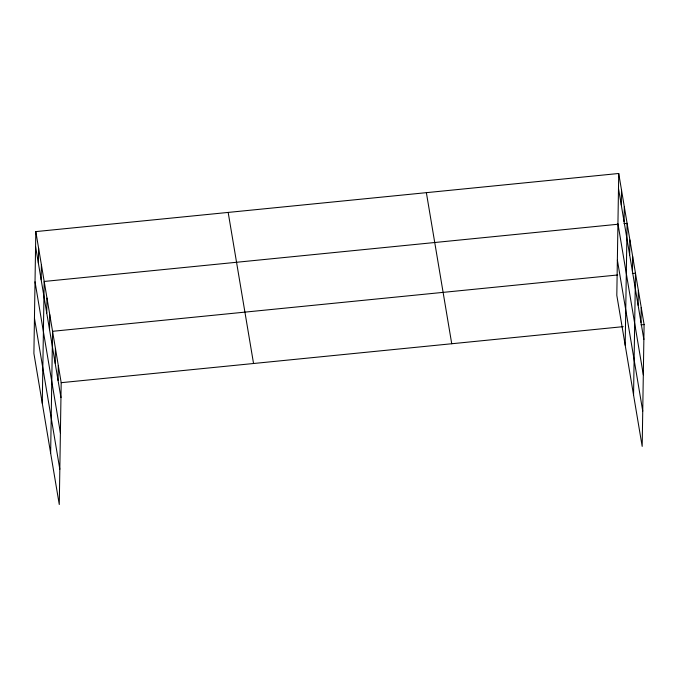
<?xml version="1.0" encoding="UTF-8"?>
<svg xmlns="http://www.w3.org/2000/svg" width="678" height="678" viewBox="0 0 678 678"><rect width="100%" height="100%" fill="white"/><g stroke="black" fill="none" stroke-linecap="round" stroke-linejoin="round"><path stroke-width="1.02" d="M35.815 231.596L33.9 353.433L59.274 504.517L61.19 382.68L35.815 231.596L618.726 173.483L644.1 324.567L642.185 446.404L616.81 295.32L618.726 173.483M38.366 263.157L38.604 248.216M41.163 279.777L41.392 264.835M42.273 403.291L44.189 281.455L617.692 224.274M46.74 313.016L46.977 298.074M49.536 329.635L49.765 314.694M50.647 453.15L52.562 331.305L617.7 274.971M55.198 363.383L55.435 348.433M58.079 380.502L58.308 365.552M621.285 205.044L621.523 190.103M624.074 221.664L624.311 206.722M625.184 345.178L627.099 223.342L623.963 223.655M629.659 254.903L629.887 239.961M632.447 271.522L632.684 256.581M633.557 395.037L635.472 273.2L632.337 273.514M638.117 305.269L638.345 290.32M640.99 322.389L641.227 307.439M61.19 382.68L623.192 326.652M640.964 324.881L644.1 324.567M618.497 188.425L643.863 339.509M617.938 223.706L643.312 374.79M617.37 260.047L642.744 411.131M426.369 192.662L451.734 343.746M228.172 212.417L253.547 363.501M35.578 246.538L60.952 397.622M35.027 281.819L60.401 432.903M34.451 318.16L59.825 469.244"/></g></svg>
